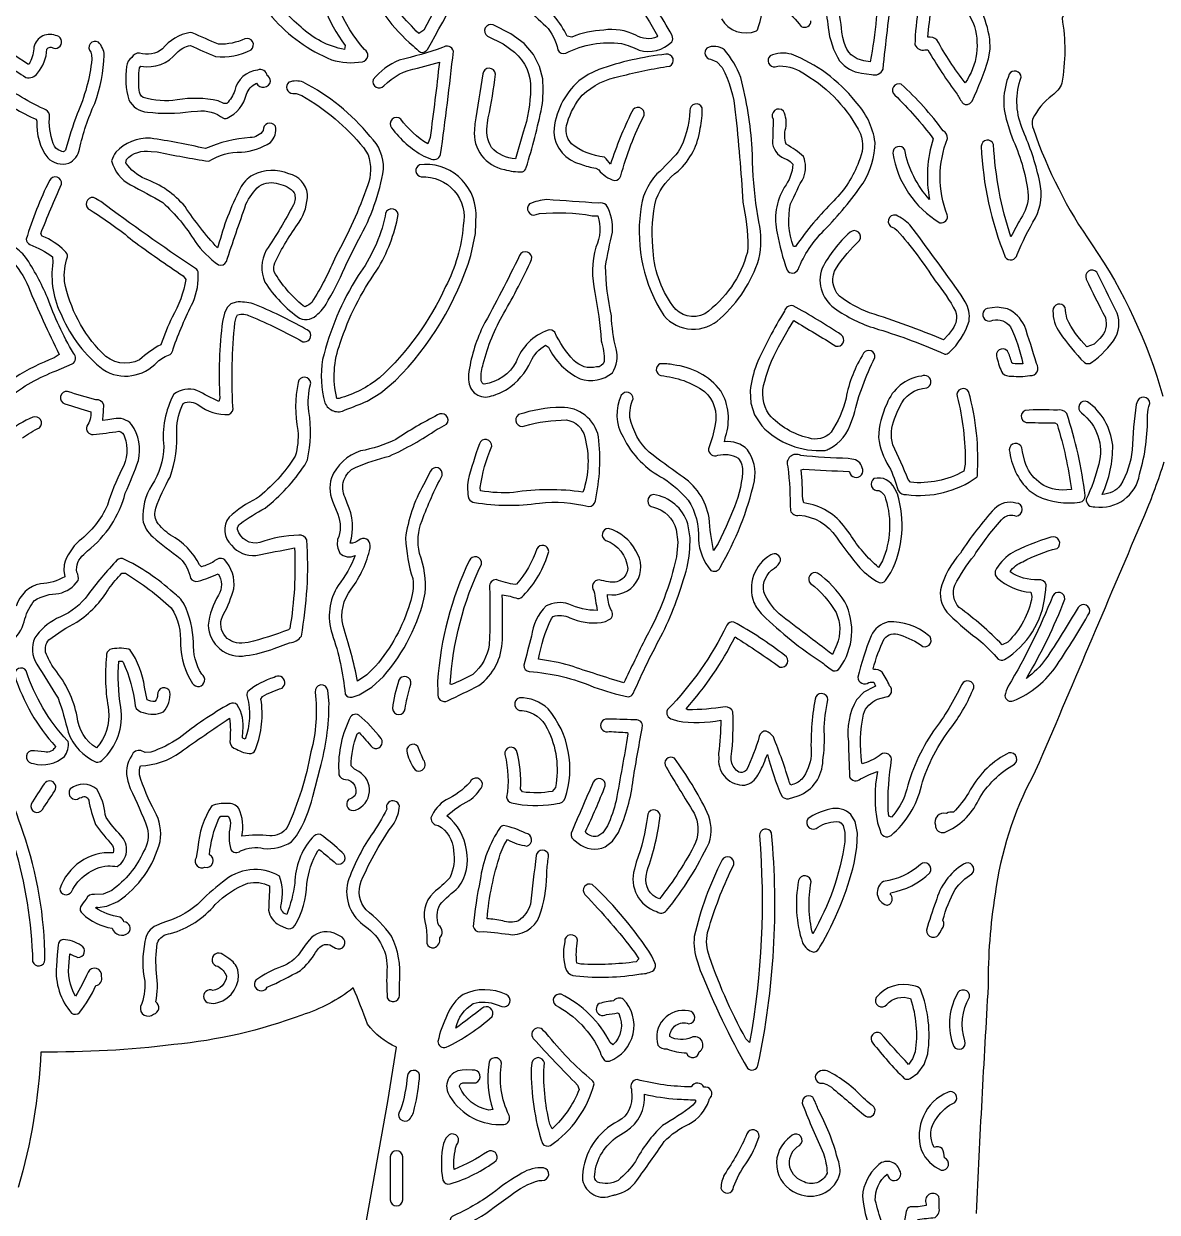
# Model space of a CAD drawing. Extents: x 1.4 to 96.1, y 1 to 80.1.
# Drawn here: x 36.22 to 41.8, y 17.13 to 22.98 of the extents above; entities that cross this region are included whole.
import ezdxf

# ---------------------------------------------------------------- set-up
doc = ezdxf.new("R2010")
doc.units = 0
doc.linetypes.add('0', pattern=[0])
doc.layers.add('1', color=7, linetype='0')

msp = doc.modelspace()

# ---------------------------------------------------------------- linework, layer by layer
at = {"layer": '1'}
for points in [[(41.963951, 23.821594, -0.024665), (41.770737, 23.600159, -0.074933), (41.68787, 23.548874, 0.058203), (41.542549, 23.290192, -0.103044), (41.436367, 23.159409, 0.108296), (41.326683, 23.006424, -0.087077), (41.325581, 22.686142, -0.157556), (41.27792, 22.626053, 0.118665), (41.181763, 22.50972, 0.179731), (41.186203, 22.460266, 0.07094), (41.47477, 21.891785, -0.081538), (41.8228, 21.146423, -0.075347)], [(40.109123, 23.200516, -0.097139), (40.175648, 22.9599, 0.110665), (40.232738, 22.795959, 0.183661), (40.340439, 22.735275), (40.389313, 22.729078, 0.402415), (40.44598, 22.755531, -0.000273), (40.489101, 23.136108, 0.081971)], [(40.426308, 23.214905, -0.038762), (40.383514, 22.792114), (40.352013, 22.7966, -0.310366), (40.255478, 22.886047), (40.249138, 22.910431), (40.243965, 22.937256, 0.090807), (40.162891, 23.232452)], [(38.582451, 23.155014, 0.011064), (38.787823, 22.967651, -0.132684), (38.846188, 22.850006, 0.395845), (38.885971, 22.834259, -0.149917), (39.159203, 22.88205, -0.037436), (39.246399, 22.849365, 0.27377), (39.406303, 22.889114, 0.276634), (39.407875, 22.921188, 0.037736), (39.23719, 23.184143, 0.135012)], [(39.225346, 23.099609, -0.024404), (39.336437, 22.919189), (39.334225, 22.914749, -0.253731), (39.229313, 22.922821, 0.151711), (39.071922, 22.947723, 0.086244), (38.915218, 22.91304), (38.892471, 22.916916, 0.136567), (38.739731, 23.093002, -0.041187)], [(39.65089, 23.00309, 0.381548), (39.822823, 22.944092), (39.827724, 22.949432, 0.127567), (39.852692, 23.118561)], [(39.857471, 23.127487, -0.089095), (40.044151, 22.965925, 0.584952), (40.091331, 22.993225, -0.087265)], [(36.035, 22.831024, -0.019807), (36.229408, 22.714249, 0.311093), (36.285915, 22.735153, 0.167576), (36.332317, 22.853783, -0.438403), (36.365742, 22.858297, 1.090352), (36.374722, 22.920931, 0.4995), (36.267349, 22.85463, -0.118), (36.244274, 22.779724), (36.238518, 22.780075, 0.021694), (36.065865, 22.886673)], [(36.067707, 22.632385, 0.057035), (36.279881, 22.50856), (36.28223, 22.499954, 0.171297), (36.336281, 22.319016, 0.269969), (36.439953, 22.292191, 0.237666), (36.492168, 22.361694, -0.051092), (36.567646, 22.586792, 0.077937), (36.614742, 22.82457, 0.168783), (36.585728, 22.888521, 0.858873), (36.54797, 22.838867), (36.552162, 22.825806), (36.5536, 22.804367, -0.079762), (36.480713, 22.535049, 0.017383), (36.423477, 22.3564, -0.461877), (36.399391, 22.353058, -0.258539), (36.363865, 22.38913, -0.107413), (36.345371, 22.531189, 0.28524), (36.317249, 22.559479, -0.046364), (36.07378, 22.705473, -0.224703)], [(36.142197, 21.138306, -0.074122), (36.378529, 21.271851), (36.456581, 21.305178, 0.526889), (36.462654, 21.357986, -0.045606), (36.334465, 21.631714, 0.047167), (36.227589, 21.830688, 0.08756), (36.163452, 21.88562)], [(36.150707, 21.822083, -0.098507), (36.241001, 21.68367, 0.013601), (36.392506, 21.351624), (36.367825, 21.335281, 0.096096), (36.005985, 21.106445, -0.209381)], [(36.16872, 19.947464, 0.13194), (36.224407, 20.050797, -0.096465), (36.270496, 20.141266, -0.129701), (36.391666, 20.175629, 0.187967), (36.485573, 20.239334, 0.206498), (36.479263, 20.280014, -0.274868), (36.514359, 20.366928), (36.532196, 20.38501, 0.164288), (36.717804, 20.669632, 0.016957), (36.782585, 20.829361, 0.214101), (36.749054, 21.007919, 0.266697), (36.661022, 21.03479), (36.632721, 21.030746), (36.607132, 21.02623, 0.011811), (36.612007, 21.104385, 0.342048), (36.573307, 21.128754, -0.020549), (36.433804, 21.169981, 0.926843), (36.421181, 21.108932, 0.013503), (36.547783, 21.070084, -0.187165), (36.528305, 20.99884, 0.53095), (36.55975, 20.957825, 0.012396), (36.686554, 20.973984, -0.341526), (36.713844, 20.94664, -0.222018), (36.701431, 20.787415, 0.039358), (36.630096, 20.610046, -0.124672), (36.491577, 20.434845, 0.135992), (36.41666, 20.317505), (36.41497, 20.288498), (36.419903, 20.25795, -0.127955), (36.301125, 20.223953, 0.274444), (36.181419, 20.113586, -0.050835)], [(36.211491, 20.941696, -0.043059), (36.296227, 20.99115, 0.838829), (36.262573, 21.042725, 0.183247), (36.054173, 20.852768, 0.170125)], [(41.828224, 20.821411, -0.021603), (41.73243, 20.561554, 0.000251), (41.215019, 19.34498), (41.184101, 19.280685, 0.089353), (40.99773, 18.695862, 0.042292), (40.963444, 18.244326, 0.003592), (40.904228, 17.126038, 0.039463)], [(37.90406, 17.090195), (38.010006, 17.675568), (38.051918, 17.944168, -0.130246), (37.909649, 18.056656, 0.012722), (37.839722, 18.235046, -0.088663), (37.586643, 18.101318, -0.065565), (36.956161, 17.95639, -0.033672), (36.302185, 17.919815, -0.060931), (36.1908, 17.25354, -0.015536)]]:
    msp.add_lwpolyline(points, format="xyb", dxfattribs=at)
for points in [[(38.20536, 22.852692, 0.019108), (38.486507, 23.398071, 0.226547), (38.477722, 23.424393), (38.437443, 23.460098), (38.387814, 23.484299), (38.331329, 23.498627), (38.270473, 23.504684, 0.083938), (37.928558, 23.448732, 0.850455), (37.955063, 23.393021, -0.100679), (38.322777, 23.436935, -0.062196), (38.393127, 23.414001), (38.415264, 23.390701, -0.011838), (38.186481, 22.947922), (38.162315, 22.930634, -0.05077), (37.98399, 23.145218, 0.017537), (37.944622, 23.222656, 0.855134), (37.896439, 23.182861, 0.102306), (38.133694, 22.870125, 0.047776), (38.171234, 22.838612, 0.326684)], [(40.88179, 22.594086), (40.884399, 22.598251, 0.034113), (40.965679, 22.806366), (40.972645, 22.853745), (40.971802, 22.903259, 0.119351), (40.850769, 23.1819, -0.04242), (40.764183, 23.34845), (40.762241, 23.364319, 1.008968), (40.708042, 23.396896), (40.701088, 23.377228, 0.156229), (40.736084, 23.257339, -0.026134), (40.889236, 22.983484, -0.245194), (40.850216, 22.688522, -0.037035), (40.710735, 22.899872, 0.242667), (40.666828, 22.912659, -0.018292), (40.683952, 23.055511, 0.906964), (40.621822, 23.05867, 0.043043), (40.603107, 22.874329, 0.353754), (40.652325, 22.850388), (40.667099, 22.850113, 0.034249), (40.811386, 22.632507, 0.047089), (40.839592, 22.586502, 0.3974)], [(37.884529, 22.791656, 0.685976), (37.894859, 22.852371, -0.178172), (37.720821, 23.291122, 0.744512), (37.661816, 23.280975, 0.169903), (37.800529, 22.871964), (37.795959, 22.851913, -0.146004), (37.582546, 22.962601), (37.549408, 22.992279), (37.516571, 23.023727), (37.505939, 23.040756, 0.066531), (37.541508, 23.11322, 0.771949), (37.483109, 23.128922, -0.003491), (37.433098, 23.039185, 0.251339), (37.441158, 23.010727, 0.114983), (37.732475, 22.80162, 0.115304)], [(37.218716, 22.51442, 0.242734), (37.31356, 22.631836, -0.195079), (37.363224, 22.686083, 0.722435), (37.432846, 22.696447, 0.265755), (37.415737, 22.723511, 0.483367), (37.369267, 22.75119, 0.320387), (37.256641, 22.649673, -0.088345), (37.217663, 22.586105), (37.2034, 22.586533), (37.174503, 22.599747, 0.099759), (36.973824, 22.603683, -0.102354), (36.80566, 22.615952, -0.258477), (36.786396, 22.652176, -0.051826), (36.787331, 22.762512), (36.795208, 22.770081, 0.274638), (36.971275, 22.83522, -0.158771), (37.038067, 22.872437, 0.017829), (37.162125, 22.817368, 0.147071), (37.336876, 22.850801, 0.854991), (37.305889, 22.904221, -0.11369), (37.177181, 22.87796, -0.008687), (37.047352, 22.934509), (37.036541, 22.935638, 0.184196), (36.901428, 22.855515, -0.250613), (36.787983, 22.834442, 0.283542), (36.749905, 22.813187, 0.244833), (36.724464, 22.768524, 0.110463), (36.735527, 22.604904, 0.27117), (36.826462, 22.544022, 0.065369), (37.041298, 22.547256), (37.073364, 22.549088, -0.194986), (37.200508, 22.513458, 0.148965)], [(38.690628, 22.271606, 0.023329), (38.767952, 22.56987, 0.055865), (38.771629, 22.707123), (38.75642, 22.769196), (38.726871, 22.827332), (38.680626, 22.880981), (38.615341, 22.929657), (38.52866, 22.972826, 0.922429), (38.500412, 22.917282), (38.577965, 22.87915), (38.633171, 22.839264, -0.229507), (38.711376, 22.659073, -0.083804), (38.675682, 22.445908), (38.637703, 22.314301, -0.195514), (38.52, 22.369553, -0.183903), (38.500298, 22.490936), (38.50346, 22.51593, 0.026762), (38.538788, 22.730743, 0.92136), (38.476494, 22.731567, -0.010233), (38.43697, 22.485916), (38.435509, 22.457397, 0.389449), (38.583275, 22.26149, 0.081761), (38.671921, 22.250854, 0.235214)], [(38.269497, 22.335571, 0.005913), (38.332458, 22.843323, 0.551247), (38.279118, 22.861465, -0.019302), (38.066273, 22.798981, 0.132789), (37.937828, 22.703751, 0.805505), (37.990368, 22.672623, -0.16578), (38.155769, 22.760223), (38.263161, 22.789734, -0.007728), (38.217461, 22.418488), (38.206406, 22.387466, -0.09998), (38.073517, 22.509949, 0.913666), (38.028549, 22.466904, 0.108033), (38.187115, 22.327332), (38.216057, 22.316299, 0.506743)], [(39.820618, 22.095337, -0.02711), (39.802567, 22.36438, 0.044975), (39.746048, 22.714676, 0.090086), (39.665321, 22.851049, 0.298263), (39.579762, 22.858337, 0.638669), (39.597645, 22.80455), (39.628315, 22.792038), (39.654243, 22.763763, -0.098726), (39.719326, 22.544449, -0.011006), (39.75668, 22.101471, -0.044938), (39.781616, 21.880219), (39.778496, 21.854416, -0.172805), (39.568813, 21.551224, -0.378181), (39.412357, 21.590805, -0.150818), (39.313438, 21.88032, -0.081327), (39.330441, 22.116302, -0.13605), (39.438007, 22.253922, 0.181631), (39.546371, 22.46463, 0.078916), (39.555695, 22.564789, 0.843125), (39.495159, 22.551468, -0.124882), (39.438404, 22.348541, -0.032067), (39.333263, 22.239792, 0.170565), (39.252892, 22.054047, 0.1772), (39.367294, 21.5434, 0.432336), (39.64563, 21.529129, 0.132307), (39.83535, 21.820389, 0.104649), (39.83522, 22.004837)], [(39.156128, 22.230377, -0.051001), (39.271061, 22.5289, 0.953056), (39.210468, 22.545547, 0.039415), (39.10561, 22.287537, 0.032926), (39.075157, 22.32312, -0.142056), (38.913391, 22.387512, -0.27627), (38.893299, 22.49263, -0.102365), (38.966255, 22.628021, -0.142039), (39.153282, 22.720306, -0.029342), (39.396721, 22.769987, 0.861765), (39.378136, 22.828949, 0.057172), (39.04826, 22.753479), (38.995354, 22.728256), (38.949326, 22.697708, 0.194336), (38.825699, 22.444977, 0.325313), (38.959187, 22.28717, 0.048929), (39.032482, 22.267715), (39.047108, 22.260071, 0.14937), (39.125275, 22.206985, 0.343521)], [(40.027775, 21.769623, -0.101649), (40.156166, 21.962418, 0.041904), (40.348068, 22.194611, 0.128299), (40.407253, 22.39505, 0.153654), (40.309357, 22.59726, 0.133183), (39.995399, 22.828339, 0.169422), (39.890289, 22.821302, 0.7469), (39.916126, 22.767212), (39.935398, 22.771851, -0.148657), (40.065346, 22.728455, -0.141208), (40.335312, 22.437836, -0.198585), (40.327042, 22.300369, -0.109004), (40.204025, 22.10788, 0.041768), (40.014885, 21.883423), (40.005001, 21.882217, -0.143099), (39.991528, 22.093185, -0.012451), (40.055954, 22.224579, 0.184279), (40.054783, 22.324997, 0.051338), (39.970074, 22.385925, -0.159861), (39.96722, 22.464798, 0.163047), (39.956444, 22.549454, 0.903729), (39.905846, 22.508896, 0.0019), (39.902328, 22.388443, 0.283359), (39.973911, 22.310486, -0.089364), (40.002716, 22.287552, -0.144722), (39.959953, 22.172791, 0.198592), (39.925564, 21.948837, 0.042609), (39.974159, 21.765747, 0.569209)], [(41.081081, 21.817245, 0.288317), (41.105499, 21.84288, -0.035814), (41.196278, 22.023621, 0.175133), (41.217163, 22.200073, 0.052961), (41.141731, 22.434921), (41.129807, 22.468811, -0.186373), (41.125576, 22.715759, 0.756267), (41.067184, 22.730194, 0.189156), (41.061275, 22.478409), (41.073269, 22.440887), (41.086651, 22.403687, -0.081718), (41.160744, 22.133682, -0.14276), (41.124298, 22.021027, 0.015771), (41.075714, 21.930542, -0.068119), (40.990288, 22.38414, 0.842157), (40.929256, 22.375809, 0.085687), (41.04763, 21.830582, 0.316634)], [(37.807484, 21.803192), (37.867172, 21.919708, 0.090506), (37.988312, 22.262878, 0.211274), (37.922546, 22.42485, 0.102052), (37.59333, 22.691208, 0.175441), (37.522846, 22.690994, 0.69499), (37.541656, 22.635498), (37.558712, 22.636154), (37.586864, 22.626099, -0.089621), (37.890026, 22.369186), (37.912598, 22.333786, -0.176778), (37.909779, 22.181992, -0.043595), (37.75396, 21.835907, -0.041493), (37.635475, 21.607864, -0.106171), (37.602879, 21.586212), (37.592617, 21.591385, -0.084234), (37.450012, 21.758087, -0.147453), (37.45451, 21.802094, -0.05041), (37.573547, 22.00264, 0.138745), (37.61515, 22.140549, 0.306129), (37.522896, 22.240509, 0.220772), (37.345177, 22.23457, 0.133536), (37.282764, 22.167953, 0.055174), (37.175724, 21.885315), (37.171082, 21.876022, -0.036412), (37.012218, 22.078918, 0.13713), (36.815235, 22.215668, -0.131783), (36.720295, 22.294525), (36.723118, 22.31134, -0.247042), (36.844486, 22.350876), (36.874638, 22.348434, 0.012969), (37.12878, 22.302032, -0.154962), (37.289661, 22.346863, 0.12715), (37.431622, 22.395004, 0.276856), (37.456318, 22.474777, 0.787217), (37.396667, 22.454071, -0.244978), (37.333008, 22.418671, 0.086988), (37.111801, 22.364594, 0.023973), (36.841202, 22.415461, 0.216055), (36.671719, 22.347412, 0.088736), (36.650776, 22.303741, 0.206597), (36.743061, 22.185974, -0.016884), (36.902122, 22.098999, -0.076536), (37.060997, 21.906693, 0.072336), (37.176125, 21.792343, 0.389335), (37.21516, 21.808367, -0.002504), (37.311729, 22.090775, -0.099458), (37.376976, 22.18042, -0.240681), (37.472466, 22.190399, -0.194115), (37.549431, 22.146988, -0.204157), (37.545185, 22.088165, -0.02848), (37.41135, 21.864231, 0.228218), (37.40506, 21.707026, 0.098955), (37.575535, 21.53026, 0.334235), (37.665897, 21.551773, 0.106594), (37.716427, 21.618195, 0.039632)], [(40.762035, 22.039368, -0.18799), (40.762989, 22.413513, 0.275802), (40.742748, 22.451874, 0.050296), (40.535671, 22.681213, 0.857516), (40.50396, 22.628189, -0.038907), (40.693493, 22.413177, 0.127464), (40.675327, 22.113876, -0.141455), (40.553051, 22.358292, 0.808302), (40.494133, 22.342041, 0.221519), (40.72514, 22.000015, 0.574263)], [(37.799984, 21.078598, 0.008152), (37.908417, 21.122421), (37.97533, 21.162094), (38.04755, 21.223526, 0.119877), (38.418495, 21.838425), (38.440964, 21.946899), (38.443916, 22.047104, 0.442754), (38.164707, 22.284365, 0.732764), (38.174282, 22.225496, -0.492764), (38.380688, 21.98587, -0.098495), (38.294155, 21.685638, -0.098667), (37.969231, 21.236526, -0.094509), (37.770138, 21.135101), (37.758533, 21.135605, -0.150544), (37.775387, 21.407272, -0.076823), (37.955601, 21.765976, 0.091081), (38.06115, 22.040268, 0.988466), (37.997047, 22.032257, -0.103892), (37.863251, 21.739761, 0.08128), (37.68877, 21.326859, 0.107713), (37.700127, 21.113159, 0.442061)], [(36.876129, 21.315994, -0.0933), (36.93911, 21.351868, 0.213515), (36.953594, 21.379868, -0.033228), (37.051437, 21.608429, 0.112421), (37.076763, 21.757492, 0.210086), (37.057739, 21.777817, -0.012933), (36.597176, 22.103886, 0.008929), (36.561844, 22.124516, 0.884115), (36.545685, 22.062668, -0.03476), (36.754055, 21.912384, 0.012181), (37.002945, 21.738449), (37.015648, 21.720825, -0.089853), (36.948692, 21.535553, 0.022094), (36.892418, 21.399841, 0.067804), (36.788666, 21.325363, -0.338278), (36.604088, 21.35939, -0.149438), (36.419403, 21.711472, -0.114929), (36.434238, 21.831558, 0.244157), (36.419483, 21.861679, 0.099113), (36.309509, 21.933594), (36.302048, 21.94545, -0.015166), (36.404339, 22.189728, 0.881156), (36.344738, 22.206863, 0.044532), (36.230995, 21.919174, 0.256516), (36.24791, 21.892288, -0.070395), (36.359737, 21.832047), (36.361942, 21.80545, 0.159141), (36.40612, 21.540955, 0.124903), (36.60886, 21.276993, 0.367095)], [(38.596962, 21.181076, 0.143823), (38.71302, 21.317627, -0.134028), (38.784687, 21.397705), (38.799568, 21.387772, 0.171573), (38.955765, 21.232132, 0.254552), (39.114658, 21.261353, 0.215594), (39.132965, 21.378708, -0.051219), (39.109676, 21.542191, -0.045369), (39.080692, 21.786179, -0.015791), (39.114922, 21.952637, 0.158292), (39.084652, 22.087204, 0.257527), (39.045795, 22.096207, 0.001019), (38.791595, 22.113312, 0.088723), (38.707157, 22.092178, 0.827233), (38.738983, 22.039658), (38.756149, 22.044785, -0.06874), (39.014614, 22.034349, 0.008123), (39.042427, 22.033661, -0.189134), (39.033657, 21.880234, 0.119722), (39.027889, 21.655777, -0.029827), (39.059593, 21.419556, -0.071083), (39.074352, 21.316895, -0.365851), (39.035961, 21.290329, -0.271587), (38.924999, 21.322784, -0.079657), (38.831047, 21.461029, 0.29888), (38.79821, 21.470764, 0.228985), (38.641331, 21.315018, -0.244896), (38.483059, 21.206284, -0.430293), (38.469688, 21.228882, -0.11298), (38.479473, 21.305832, -0.07332), (38.580704, 21.554688, 0.022964), (38.717094, 21.819138, 0.90832), (38.657955, 21.838501, -0.011116), (38.4758, 21.48671, 0.076959), (38.40654, 21.253448), (38.407173, 21.226456, 0.525281), (38.520229, 21.147568, 0.07)], [(40.771881, 21.361298, 0.132482), (40.86937, 21.515823, 0.175346), (40.850327, 21.610413), (40.830849, 21.643555, 0.008414), (40.578323, 21.989044, 0.085776), (40.510036, 22.037357, 0.970537), (40.494221, 21.976395), (40.503143, 21.972702), (40.51635, 21.962372, -0.035991), (40.703255, 21.71312, -0.048828), (40.802704, 21.564835, -0.25882), (40.787525, 21.476807), (40.767998, 21.450363), (40.742859, 21.424118, 0.023732), (40.37973, 21.55687, -0.063313), (40.231949, 21.637878, -0.348707), (40.21656, 21.778168, -0.052836), (40.330971, 21.913055, 0.862359), (40.283974, 21.953247, 0.088866), (40.146076, 21.775589, 0.358925), (40.219273, 21.570984, 0.079699), (40.423946, 21.475174, -0.032458), (40.749428, 21.353333, 0.19712)], [(36.322945, 18.373566, 0.082023), (36.215206, 18.999329, 0.058031), (35.783649, 19.934408, 0.07147), (34.736694, 21.24884, 0.130312), (34.423237, 21.403214, -0.059926), (33.822689, 21.616196, 0.021832), (33.530582, 21.735794, 0.015898), (32.650909, 21.959614, 0.845512), (32.645836, 21.898209, -0.018288), (33.566978, 21.657913, 0.006415), (34.082436, 21.438721, 0.031732), (34.470448, 21.32576, -0.128569), (34.735065, 21.165695, -0.074021), (35.824093, 19.73629, -0.043305), (36.171288, 18.934849, -0.064743), (36.262081, 18.365189, 0.83011)], [(41.471264, 21.312073, 0.102541), (41.592194, 21.43779, 0.232626), (41.590679, 21.570831, 0.001558), (41.497555, 21.756897, 0.854187), (41.446285, 21.722427, 0.009278), (41.540028, 21.533295, -0.278579), (41.51342, 21.430801), (41.484383, 21.402206), (41.4496, 21.389633, -0.085926), (41.349987, 21.528473, 0.013387), (41.341675, 21.582321, 0.805271), (41.282326, 21.56662, 0.161938), (41.31559, 21.45845, 0.043347), (41.436558, 21.311539, 0.302296)], [(37.526539, 19.932571, 0.210684), (37.584282, 19.96608, 0.060552), (37.611454, 20.439636, 0.32393), (37.571037, 20.462402, 0.079485), (37.38068, 20.426718, -0.410275), (37.270123, 20.491182, -0.252644), (37.283504, 20.518875, -0.043197), (37.405964, 20.595215, 0.076791), (37.600666, 20.806763), (37.61375, 20.832947, 0.103144), (37.620888, 21.071503, -0.094449), (37.630123, 21.210022, 0.88102), (37.568073, 21.214523, 0.096597), (37.567188, 20.977005, -0.094208), (37.553753, 20.851395, -0.088025), (37.363827, 20.642593, 0.076391), (37.22863, 20.551376, 0.402321), (37.241108, 20.413101, 0.256465), (37.360512, 20.363068, 0.004208), (37.550747, 20.40097, -0.053384), (37.527657, 20.003937), (37.521557, 19.997025, -0.027499), (37.322918, 19.934555), (37.292065, 19.931765, -0.618832), (37.201473, 20.074249, 0.062876), (37.251392, 20.199234, 0.227479), (37.205761, 20.342377, 0.376151), (37.153961, 20.332413, -0.063497), (37.092937, 20.307327), (37.083366, 20.315948, 0.155349), (36.940739, 20.462463, -0.079216), (36.873108, 20.528366, -0.192863), (36.868084, 20.595535, -0.04039), (36.938099, 20.748337, 0.106663), (36.970848, 20.981079, -0.097547), (37.002701, 21.111038, -0.292688), (37.079754, 21.101532, 0.17408), (37.226963, 21.056213, 0.396123), (37.247284, 21.096344, -0.040272), (37.257458, 21.508102), (37.263428, 21.53421), (37.270153, 21.547134, -0.17754), (37.332222, 21.540482, -0.030285), (37.591141, 21.414293, 1.015389), (37.605225, 21.476303, 0.037801), (37.346802, 21.601028, 0.089376), (37.262981, 21.609375), (37.237213, 21.60022), (37.219311, 21.58342), (37.206295, 21.554581), (37.196327, 21.514221, 0.046658), (37.18322, 21.136658), (37.178909, 21.120865, -0.018899), (37.070793, 21.174698, 0.249658), (36.956806, 21.156555, 0.15111), (36.907455, 20.898834, -0.141847), (36.848, 20.708969, 0.149159), (36.803734, 20.539253, 0.169527), (36.852695, 20.453903, 0.007896), (36.987877, 20.347977, -0.148125), (37.038422, 20.251862, 0.375949), (37.076977, 20.237122, 0.054743), (37.175655, 20.272919, -0.282493), (37.176971, 20.168091, 0.1103), (37.126049, 20.02066, 0.463027), (37.310913, 19.870316, 0.062152), (37.45084, 19.904922)], [(40.180912, 20.887085, 0.199645), (40.290894, 21.022385), (40.302319, 21.053452, -0.055364), (40.40551, 21.33629, 0.80407), (40.350765, 21.358215, 0.095914), (40.264027, 21.136047, -0.087226), (40.190449, 20.968994, -0.292496), (40.079174, 20.940842, -0.151058), (39.885948, 21.055786, -0.239516), (39.864525, 21.219681, -0.076704), (39.945381, 21.411652), (39.981709, 21.475693), (40.006664, 21.518433, -0.005595), (40.214146, 21.392759, 0.806349), (40.240746, 21.447754, 0.021796), (40.003448, 21.591324, 0.415577), (39.960827, 21.564056, 0.034356), (39.823372, 21.302536, 0.057703), (39.792469, 21.173035), (39.795185, 21.111954), (39.813343, 21.053955), (39.849644, 21.000183, 0.225882), (40.160938, 20.880014, 0.033137)], [(41.168488, 21.247681, 0.655416), (41.200905, 21.306992, 0.015594), (41.141468, 21.493637, 0.169464), (41.058609, 21.576859), (41.007656, 21.584885), (40.958511, 21.578035, 1.142798), (40.986595, 21.520706, -0.296003), (41.073303, 21.487686, -0.066591), (41.133389, 21.306259, -0.046406), (41.0844, 21.307587), (41.079582, 21.311005, 0.055048), (41.058258, 21.368668, 0.856885), (41.006451, 21.334595, 0.050913), (41.033554, 21.258987, 0.208792), (41.077911, 21.245453, 0.072438)], [(39.644154, 20.303391, 0.076262), (39.813717, 20.730774, 0.19829), (39.778797, 20.882681, 0.23859), (39.666779, 20.921692), (39.671558, 20.948456, 0.213061), (39.648392, 21.172958, 0.20552), (39.414352, 21.299906, 0.082942), (39.348724, 21.305727, 0.687772), (39.352791, 21.247437, -0.130966), (39.567875, 21.169952, -0.274047), (39.619404, 21.006729, -0.048224), (39.587524, 20.886887, 0.56115), (39.633343, 20.855499, -0.202653), (39.732582, 20.842041, -0.219076), (39.754753, 20.770859, -0.086581), (39.705833, 20.578323), (39.674923, 20.505447), (39.634705, 20.420975), (39.612633, 20.386414, -0.033588), (39.59034, 20.547455, 0.216057), (39.448425, 20.757385, -0.007251), (39.296192, 20.870239, -0.151), (39.200718, 21.041367, -0.119273), (39.216591, 21.133575, 0.782062), (39.158398, 21.150711, 0.252326), (39.166786, 20.945755, 0.157758), (39.36758, 20.740677, -0.066874), (39.487206, 20.634872, -0.162014), (39.537693, 20.441589, 0.16002), (39.598549, 20.289612, 0.460612)], [(40.910233, 20.755142, 0.083428), (40.867367, 21.168808, 0.846757), (40.810341, 21.14537, -0.069912), (40.849857, 20.812515), (40.84317, 20.776932, -0.149841), (40.580742, 20.722672), (40.569408, 20.735825, 0.020882), (40.49448, 20.907166, -0.177598), (40.5033, 21.035706), (40.515301, 21.067337), (40.528194, 21.094955, -0.286238), (40.661259, 21.18675, 1.039553), (40.635468, 21.245453, 0.27453), (40.46442, 21.107925, 0.108489), (40.424549, 20.942734, 0.115533), (40.475124, 20.801147, -0.050886), (40.520409, 20.68248, 0.286869), (40.561111, 20.662537, 0.191598), (40.908558, 20.748901, 0.05207)], [(41.747353, 21.053207, -0.087092), (41.759403, 21.109665, 0.93716), (41.695381, 21.114426), (41.692287, 21.104736, 0.030224), (41.672035, 20.881973, -0.105871), (41.615078, 20.707901, -0.221464), (41.524933, 20.663437, 0.112104), (41.575996, 20.906128, 0.212948), (41.452633, 21.119356, 0.920152), (41.422646, 21.064455, -0.301257), (41.507969, 20.812439, -0.04739), (41.44566, 20.639053, 0.493908), (41.487461, 20.6026, 0.410821), (41.708622, 20.762827, 0.075864)], [(37.833416, 19.665848), (37.868343, 19.677582), (37.930428, 19.714447), (37.988167, 19.767288, 0.126759), (38.193779, 20.176483, 0.114136), (38.165363, 20.373016, -0.149617), (38.178101, 20.535324, -0.035418), (38.277199, 20.756546, 0.891822), (38.218952, 20.778061), (38.184662, 20.710114, 0.094538), (38.096462, 20.447159, 0.060933), (38.132107, 20.248718, -0.127531), (38.117477, 20.126709, -0.103971), (37.949356, 19.817535), (37.90601, 19.775009), (37.861252, 19.743637, 0.030499), (37.789215, 20.016556, -0.222654), (37.82935, 20.197388, 0.107164), (37.922611, 20.399618), (37.922359, 20.41144, 0.697313), (37.867844, 20.437317, -0.14779), (37.82407, 20.422821, 0.190812), (37.809696, 20.619263), (37.799889, 20.648195, -0.421569), (37.849949, 20.796295, -0.035745), (38.017746, 20.851791, 0.045371), (38.251663, 20.9841, 0.037462), (38.298985, 21.008087, 0.877545), (38.254436, 21.053986, 0.025316), (38.048283, 20.933777, -0.070683), (37.875122, 20.877047, 0.219038), (37.732216, 20.744581, 0.191409), (37.744133, 20.613953), (37.763134, 20.565155, -0.204808), (37.7626, 20.441162, 0.185322), (37.77417, 20.373993, 0.310801), (37.848377, 20.362473, -0.073452), (37.7658, 20.21582, 0.224213), (37.735237, 19.976807, -0.061682), (37.799381, 19.680618, 0.328683)], [(39.030697, 20.631653, 0.082636), (39.046539, 20.946218, 0.364641), (38.862217, 21.091219, 0.076594), (38.652512, 21.055649, 0.92455), (38.683598, 21.0009, -0.069575), (38.88884, 21.029297, -0.308949), (38.978222, 20.94632, -0.14978), (38.969791, 20.674255, 0.074897), (38.628765, 20.672516, -0.057553), (38.465714, 20.680893), (38.464237, 20.696732, -0.062642), (38.520618, 20.899765, 0.871079), (38.45998, 20.912552, 0.016066), (38.404194, 20.733047, 0.094967), (38.407963, 20.642105, 0.256925), (38.436115, 20.623611, 0.0778), (38.755402, 20.62056, -0.088334), (38.998665, 20.6035, 0.39221)], [(41.414864, 20.624771, 0.380706), (41.440334, 20.657486, 0.051519), (41.350052, 21.061737, 0.300423), (41.303856, 21.077026, 0.035345), (41.144993, 21.07666, 0.868342), (41.162323, 21.016739, 0.000588), (41.29192, 21.014801), (41.30265, 21.008209, -0.039996), (41.373241, 20.686722), (41.326942, 20.684601, -0.33494), (41.144363, 20.825256), (41.132233, 20.872437), (41.128639, 20.891922, 0.863377), (41.067474, 20.882751, 0.176435), (41.165119, 20.682663), (41.204174, 20.655914, 0.143034)], [(40.457836, 20.239426), (40.484646, 20.27858, 0.195195), (40.516705, 20.665375), (40.504147, 20.690826, 0.374296), (40.401661, 20.741119, 0.814734), (40.425014, 20.682587, -0.236538), (40.45908, 20.641205, -0.174606), (40.443371, 20.335602), (40.424053, 20.303696, -0.075345), (40.284447, 20.467163), (40.261158, 20.497681, 0.208279), (40.056469, 20.621429), (40.050816, 20.639954, 0.028255), (40.042843, 20.784683), (40.054802, 20.786728, 0.00765), (40.278183, 20.776474), (40.281612, 20.773468, 1.154525), (40.343365, 20.794418, 0.331002), (40.293243, 20.836884), (40.275223, 20.840057, -0.018945), (40.041283, 20.85408, 0.72361), (39.97752, 20.798584, -0.029037), (39.990082, 20.584045, 0.3981), (40.034054, 20.560928, -0.229934), (40.216549, 20.453354, 0.02173), (40.331562, 20.302048, 0.070286), (40.426586, 20.229416, 0.28326)], [(39.217205, 19.683762, -0.021741), (39.363403, 19.982599, 0.044981), (39.482685, 20.305969, 0.049121), (39.497433, 20.449173), (39.485268, 20.519028, 0.285317), (39.317387, 20.66272, 0.90716), (39.316257, 20.600021, -0.281819), (39.428364, 20.491028), (39.435764, 20.427963), (39.429306, 20.356155, -0.074633), (39.279171, 19.958557, 0.005883), (39.171097, 19.736023, -0.007005), (38.90527, 19.821259, 0.036227), (38.751091, 19.85202, -0.068942), (38.814335, 20.052673), (38.823494, 20.062576, -0.193837), (38.904812, 20.055786, 0.126787), (39.058857, 20.03241), (39.080502, 20.038589), (39.099072, 20.046934, 0.473434), (39.107563, 20.096161, -0.106428), (39.090542, 20.171001, 0.671117), (39.229744, 20.385788, 0.19715), (39.095001, 20.496124, 0.789248), (39.082111, 20.436707, -0.295433), (39.190163, 20.299103, -0.482522), (39.096077, 20.233765, -0.042267), (39.049896, 20.243437, 0.620768), (39.023777, 20.188599, 0.004294), (39.040234, 20.09259, -0.117278), (38.89991, 20.12384, 0.201416), (38.7887, 20.114441, 0.171307), (38.716423, 19.964951, -0.003505), (38.678406, 19.823425, 0.383525), (38.705624, 19.791687, -0.085559), (39.023792, 19.715027, 0.03038), (39.191521, 19.666595, 0.264567)], [(41.043686, 19.851059, 0.233509), (41.243839, 20.170088), (41.246765, 20.193958), (41.248531, 20.217941, 0.412707), (41.209896, 20.242767, -0.15701), (41.071037, 20.282669, -0.153732), (41.133659, 20.33215, -0.058798), (41.302322, 20.397543, 0.897655), (41.272495, 20.452087, 0.056019), (41.072811, 20.371323, 0.123191), (40.99823, 20.285202, 0.287701), (41.007797, 20.253326, 0.162546), (41.173584, 20.181763), (41.17889, 20.160141, -0.159324), (41.059872, 19.936951), (41.032845, 19.92334, 0.037458), (40.821075, 20.107452, -0.300824), (40.799404, 20.216141, -0.052979), (40.895458, 20.362885, -0.042084), (41.03875, 20.548447, -0.2755), (41.101398, 20.556574, 0.969016), (41.099789, 20.620316, 0.282699), (40.995293, 20.592667, 0.045285), (40.826714, 20.373978, 0.125038), (40.728951, 20.193619, 0.23551), (40.77129, 20.071991, 0.027986), (40.927158, 19.939697, -0.029307), (41.012848, 19.852858, 0.264274)], [(38.303436, 19.647766, 0.002372), (38.457512, 19.722351, 0.23383), (38.573132, 19.947205, 0.012574), (38.57272, 20.168671, -0.066379), (38.647896, 20.150253, 0.260827), (38.676971, 20.165344, 0.124077), (38.801559, 20.383011, 0.768435), (38.742504, 20.395767, -0.100439), (38.64344, 20.221634), (38.636696, 20.220001, -0.061357), (38.54343, 20.244034, 0.45554), (38.510632, 20.208405, -0.012897), (38.508991, 19.923279, -0.179006), (38.427639, 19.777435, -0.030558), (38.322315, 19.727676), (38.31646, 19.728836, -0.096055), (38.470345, 20.320724, 0.888429), (38.410282, 20.337036, 0.094304), (38.254623, 19.744278), (38.255951, 19.685211, 0.626915)], [(36.602795, 19.353867, 0.256888), (36.695766, 19.616974, -0.057116), (36.685875, 19.84314), (36.702454, 19.843155), (36.706764, 19.838486, -0.085003), (36.765995, 19.622849, 0.299723), (36.806042, 19.591002, 0.215801), (36.905628, 19.593002, 0.20734), (36.937763, 19.692139, 0.869639), (36.87706, 19.676804, -0.159739), (36.863953, 19.644897, -0.115897), (36.825245, 19.651855), (36.812901, 19.715591, 0.113494), (36.742168, 19.897629), (36.734634, 19.902115, 0.10177), (36.642277, 19.900528, 0.275039), (36.625111, 19.86792, 0.069333), (36.635796, 19.6008, -0.210853), (36.576359, 19.416168, -0.238907), (36.48159, 19.570435, 0.115771), (36.37051, 19.803425, -0.062946), (36.325851, 19.887241, -0.228893), (36.341785, 19.94693, -0.052683), (36.479092, 20.033936, 0.11294), (36.637825, 20.200989, -0.029381), (36.701004, 20.275299), (36.71843, 20.275208, -0.049138), (36.944225, 20.10463, -0.160871), (36.988979, 19.925552, 0.129856), (37.04858, 19.732962, 1.227438), (37.094154, 19.778824, -0.159271), (37.054119, 19.935257, 0.090324), (37.008186, 20.123665, 0.104913), (36.954018, 20.180176, 0.073942), (36.70396, 20.348387, 0.277985), (36.669792, 20.331772, 0.031133), (36.521263, 20.151672, -0.121674), (36.379852, 20.051971, 0.124478), (36.272823, 19.956772, 0.254097), (36.282959, 19.828247, -0.003691), (36.387783, 19.660049, -0.02758), (36.4366, 19.492828, 0.202143), (36.575218, 19.346237, 0.242388)], [(40.233318, 19.80954, 0.280798), (40.258514, 20.134209, 0.099829), (40.122936, 20.276474, 0.82245), (40.089832, 20.224854, -0.095072), (40.21529, 20.08136, -0.202631), (40.21909, 19.92424), (40.198288, 19.875288, -0.002281), (39.935081, 20.074982, -0.099433), (39.859661, 20.183136, -0.31945), (39.912506, 20.299957, 0.128628), (39.942307, 20.336914, 0.630968), (39.893902, 20.365875, 0.368666), (39.810841, 20.131832, 0.095677), (39.853001, 20.07132, 0.052836), (40.147053, 19.836271, 0.040749), (40.200436, 19.795799, 0.31271)], [(41.086937, 19.646942, 0.144469), (41.302917, 19.824493, 0.013845), (41.462433, 20.081284, 0.863677), (41.406101, 20.106781, -0.011997), (41.246185, 19.852081, -0.066778), (41.151829, 19.75798, 0.041692), (41.340992, 20.147919, 0.803228), (41.281269, 20.163773, -0.038764), (41.062553, 19.719879, 0.083774), (41.045536, 19.671497, 0.469779)], [(39.980328, 19.165909), (40.029297, 19.179688, 0.302868), (40.149967, 19.353088, 0.047595), (40.156666, 19.498322, -0.052967), (40.174847, 19.653305, 0.932207), (40.112026, 19.655457, 0.055742), (40.092731, 19.378704, -0.140155), (40.046539, 19.262405, -0.13149), (39.993168, 19.233231), (39.98661, 19.243729, 0.022478), (39.906624, 19.469757, 0.144254), (39.871391, 19.498903, 0.387568), (39.837112, 19.472305, -0.047203), (39.774174, 19.307047, -0.513593), (39.71809, 19.312775, -0.22125), (39.699696, 19.373093, 0.03722), (39.707581, 19.592728, 0.350873), (39.669342, 19.617279, -0.03234), (39.48534, 19.602905), (39.477726, 19.608994, 0.065868), (39.717937, 19.9617, -0.014807), (39.93861, 19.813841, 0.891768), (39.961857, 19.871658, 0.038109), (39.712059, 20.034958, 0.332846), (39.677853, 20.019516, -0.079286), (39.385975, 19.604492, 0.514041), (39.409084, 19.55719), (39.434162, 19.548676, 0.092317), (39.648705, 19.552643, -0.020773), (39.637081, 19.389023), (39.637486, 19.362411, 0.447897), (39.766293, 19.233246, 0.222968), (39.830212, 19.282349, 0.065973), (39.871967, 19.374283), (39.877537, 19.38353, 0.041258), (39.947891, 19.178543, 0.259532)], [(40.485596, 18.985611, 0.163282), (40.634632, 19.228882, -0.095997), (40.784492, 19.519638, 0.061893), (40.893085, 19.712265, 0.835536), (40.833706, 19.728271, -0.04954), (40.69458, 19.499222, 0.090385), (40.557465, 19.192642, -0.094773), (40.488342, 19.075439), (40.475044, 19.079819), (40.470932, 19.107315, -0.044745), (40.488361, 19.360779, 0.682954), (40.427807, 19.37619, -0.070323), (40.342728, 19.337128), (40.34153, 19.341354, -0.079744), (40.349663, 19.582642, -0.215367), (40.418209, 19.655334), (40.461716, 19.66675, 0.616152), (40.47826, 19.721893, 0.040805), (40.441864, 19.788345, 0.198422), (40.399879, 19.801895), (40.398296, 19.805252, -0.058594), (40.452202, 19.952454, -0.350988), (40.528019, 19.971924, -0.085003), (40.642628, 19.914734, 0.835337), (40.670006, 19.969803, 0.188894), (40.471802, 20.035858, 0.241507), (40.388054, 19.967468, 0.037841), (40.32156, 19.763321, 0.575028), (40.376392, 19.737717, -0.081597), (40.401638, 19.738953), (40.409069, 19.720505), (40.40226, 19.716324), (40.351566, 19.68959), (40.315857, 19.65274, 0.164935), (40.275631, 19.446228, 0.002836), (40.281448, 19.275391, 0.565599), (40.335907, 19.26416, -0.036918), (40.418983, 19.299911, 0.09496), (40.418427, 19.047653), (40.431458, 19.009689, 0.587006)], [(36.432465, 19.452454, -0.109299), (36.230503, 19.79509, 0.824961), (36.17382, 19.771576, 0.106925), (36.374775, 19.42276, -0.361968), (36.320419, 19.396194, 0.025741), (36.254036, 19.402237, 0.903902), (36.266476, 19.33963, 0.260606), (36.418915, 19.374479, 0.209811), (36.43676, 19.446732)], [(36.733467, 18.505613, 0.651173), (36.71159, 18.559998, 0.251154), (36.691658, 18.582611, -0.091211), (36.570618, 18.62854, -0.455058), (36.583267, 18.631088), (36.626369, 18.636734), (36.681137, 18.659943, 0.183067), (36.889076, 18.955505, 0.169765), (36.863159, 19.103745, -0.052126), (36.787903, 19.284149, -0.115819), (36.793163, 19.328583, 0.154594), (36.989086, 19.395401, -0.007657), (37.230034, 19.561554, -0.068312), (37.231731, 19.446686, 0.336315), (37.265263, 19.410233, 0.142194), (37.337154, 19.388092, 0.276339), (37.359684, 19.412689, 0.133837), (37.385361, 19.656586), (37.393398, 19.669342, -0.05018), (37.489193, 19.710005, 1.020276), (37.45071, 19.762451, 0.10088), (37.320957, 19.693649, 0.219938), (37.317741, 19.667618, -0.153278), (37.307789, 19.459335), (37.296261, 19.464584), (37.294903, 19.465775), (37.296551, 19.498505, 0.180487), (37.26833, 19.628479, 0.318368), (37.232151, 19.633209, 0.036133), (36.982372, 19.464493, -0.068198), (36.844299, 19.395447), (36.815407, 19.394089), (36.794868, 19.402834, 0.381613), (36.75032, 19.379089, 0.233029), (36.730732, 19.252762), (36.742008, 19.216614, -0.023378), (36.826347, 19.022263, -0.191546), (36.80809, 18.905945, -0.131153), (36.651222, 18.715149), (36.608372, 18.696915), (36.566254, 18.695219, 0.354085), (36.524826, 18.671585, 0.020033), (36.496796, 18.634674, 0.299083), (36.506721, 18.601044, 0.150663), (36.652794, 18.528748, 0.527535)], [(38.117535, 19.71257), (38.12244, 19.729584, 0.904918), (38.063282, 19.748718, 0.044331), (38.032509, 19.609741, 0.95052), (38.0951, 19.609573, -0.030848)], [(37.109947, 18.829117, 0.912075), (37.13184, 18.890335, -0.079996), (37.178635, 19.069244), (37.187321, 19.079636, -0.017792), (37.224194, 19.079773, -0.23118), (37.234192, 19.032837, 0.115544), (37.236641, 18.916351, 0.476349), (37.285629, 18.909271, -0.176135), (37.39851, 18.921036, 0.167787), (37.535122, 18.953842), (37.560982, 18.983337, 0.076193), (37.640499, 19.176437), (37.676289, 19.315613, 0.067797), (37.720306, 19.634659), (37.714336, 19.699081, 0.986606), (37.65239, 19.690826, -0.095745), (37.631165, 19.396072, -0.062444), (37.514503, 19.023758, -0.260257), (37.428879, 18.983414, 0.064621), (37.291752, 18.981995, 0.157743), (37.277023, 19.117708, 0.278158), (37.219318, 19.142593, 0.098742), (37.142982, 19.13118, 0.115979), (37.074215, 18.926041), (37.065952, 18.874634, 0.752952)], [(38.826805, 19.139877), (38.842663, 19.142639, 0.343233), (38.882198, 19.167953, 0.258093), (38.798805, 19.608368, 0.195379), (38.657223, 19.662035, 0.957465), (38.670353, 19.600098, -0.26871), (38.793861, 19.511215, -0.170096), (38.833862, 19.221954), (38.818733, 19.201904, -0.07901), (38.672375, 19.199646), (38.663166, 19.21347, 0.079778), (38.643494, 19.403061, 0.824129), (38.585205, 19.383896, -0.106996), (38.594036, 19.173508, 0.327145), (38.618462, 19.145889, 0.099607)], [(37.850883, 19.110247, 0.639882), (37.866898, 19.29924), (37.844978, 19.311874), (37.829067, 19.328049, -0.08192), (37.85815, 19.484482), (37.868076, 19.491669, -0.004287), (37.935059, 19.417646, 0.813503), (37.976376, 19.462845, 0.050662), (37.867229, 19.577593, 0.493293), (37.820145, 19.555145, 0.133923), (37.768978, 19.284119, 0.311526), (37.80183, 19.261292, -0.523351), (37.847206, 19.180241, -0.095206), (37.81686, 19.161629, 0.838103)], [(39.062508, 18.922302), (39.078476, 18.929077), (39.114513, 18.957703), (39.144165, 19.000412, 0.082234), (39.216465, 19.261641, -0.000732), (39.263184, 19.527985, 0.449463), (39.222088, 19.553375, 0.011579), (39.08107, 19.558029, 1.06267), (39.099495, 19.496704, -0.003405), (39.189137, 19.491241), (39.191051, 19.484482, -0.002904), (39.133015, 19.156097, -0.042755), (39.090572, 19.032425), (39.067184, 18.998154), (39.043213, 18.981735, -0.240961), (38.985733, 18.996841), (38.9823, 19.005035, 0.01607), (39.079792, 19.229858, 0.865102), (39.020412, 19.247221, 0.003555), (38.911633, 18.996094, 0.328891), (38.932007, 18.958969, 0.266956)], [(38.178097, 19.306425, 0.466353), (38.185501, 19.355972, -0.017819), (38.157829, 19.423216, 0.861741), (38.105354, 19.389908, 0.108826), (38.144955, 19.307432, 0.285495)], [(39.381252, 18.615677, 0.058774), (39.590195, 18.948929, 0.190273), (39.581314, 19.098892, 0.04323), (39.419937, 19.36482, 0.852683), (39.378353, 19.321705, 0.00344), (39.516171, 19.095703, -0.207827), (39.523937, 18.950256, -0.051482), (39.34626, 18.673203, -0.374372), (39.280167, 18.78447), (39.285252, 18.810577, 0.057763), (39.349529, 19.084641, 0.950167), (39.286648, 19.078369, -0.058035), (39.232296, 18.854172), (39.223305, 18.81958, 0.413229), (39.333469, 18.610624, 0.406471)], [(40.748058, 19.00061, 0.190095), (40.915466, 19.159124, -0.135214), (41.093533, 19.336454, 0.965554), (41.053604, 19.385788, 0.152577), (40.867359, 19.194031, -0.044202), (40.792435, 19.099197, 0.207745), (40.758358, 19.093948, 0.617454), (40.704433, 19.035294, 0.512339)], [(36.371357, 19.205078, 1), (36.319202, 19.239532, 0.00969), (36.254074, 19.138474, 0.850463), (36.310074, 19.112549, 0.001935)], [(36.453915, 18.708267, -0.255196), (36.63147, 18.836176, 0.010564), (36.677925, 18.832642, 0.479443), (36.695984, 18.985428, -0.042421), (36.624062, 19.073929), (36.618492, 19.088638, 0.123335), (36.577324, 19.213041, 0.364695), (36.447472, 19.213839, 0.885347), (36.493481, 19.169556), (36.503067, 19.17276, -0.530206), (36.53783, 19.159058, 0.042225), (36.571438, 19.039444, 0.026986), (36.654987, 18.936539, -0.197521), (36.657696, 18.900192, 0.338744), (36.396179, 18.723145, 0.734065)], [(38.237217, 18.432528, 0.392311), (38.265102, 18.48114, 0.485875), (38.259911, 18.542374, -0.19672), (38.264912, 18.64447, -0.025383), (38.357922, 18.730148, 0.215118), (38.396542, 18.912783, 0.194297), (38.300644, 19.081955, -0.078936), (38.409641, 19.15654, 0.121086), (38.474342, 19.228516, 0.949778), (38.413292, 19.246277, -0.107612), (38.295898, 19.161255, 0.156312), (38.22171, 19.071594, 0.406775), (38.257378, 19.034348, -0.259446), (38.33313, 18.910645, -0.145888), (38.314804, 18.776505, -0.039974), (38.233818, 18.703751, 0.289562), (38.197395, 18.540207, -0.038379), (38.201805, 18.454529, 0.373986)], [(38.067932, 18.273376, 0.134619), (38.028236, 18.489136, 0.071887), (37.902573, 18.619476, -0.283794), (37.879311, 18.760559, -0.055378), (38.040565, 19.045746, 0.108126), (38.067188, 19.130035, 1.0435), (38.004128, 19.114761, -0.050956), (37.927906, 18.986679, 0.059872), (37.812252, 18.756424, 0.313706), (37.899704, 18.537186, -0.264784), (38.005459, 18.322662, 0.033164), (38.007065, 18.185898, 0.794195), (38.066795, 18.197678, -0.005241)], [(40.105137, 18.411102, 0.274625), (40.13588, 18.436752, 0.071369), (40.303921, 18.848373), (40.317799, 18.926254), (40.320419, 18.995926), (40.309071, 19.053314), (40.287949, 19.08786, 0.272385), (40.185165, 19.114304, 0.110305), (40.075985, 19.06653, 0.926401), (40.126621, 19.026367, -0.15906), (40.229645, 19.052795), (40.238983, 19.04805), (40.24987, 19.034119), (40.258919, 18.999878), (40.258827, 18.954041, -0.092535), (40.100056, 18.500793, -0.10939), (40.092323, 18.756653, 0.889526), (40.030552, 18.762863, 0.126625), (40.050106, 18.4575, 0.226839)], [(38.792126, 18.814301, 0.002192), (38.800667, 18.889145, 0.812218), (38.739437, 18.886766, 0.000303), (38.711113, 18.646608, -0.174562), (38.651978, 18.565447, -0.19914), (38.574905, 18.56575, 0.027622), (38.497841, 18.575134, -0.056973), (38.562977, 18.892441), (38.582771, 18.938553), (38.598766, 18.964905, 0.089277), (38.693802, 18.932922, 0.837892), (38.687492, 18.996216, 0.065773), (38.579147, 19.034134, 0.157017), (38.562431, 19.024612, 0.114586), (38.463959, 18.765472, 0.027861), (38.430328, 18.537628, 0.375159), (38.461647, 18.510986), (38.48098, 18.512527, -0.015928), (38.621807, 18.496521, 0.347124), (38.764145, 18.613678, 0.0779)], [(39.830917, 17.853806, 0.074882), (39.897972, 18.997375, 0.840722), (39.837723, 18.98468, -0.065337), (39.789501, 17.965927), (39.771877, 17.984375, -0.049344), (39.583576, 18.416779, -0.148704), (39.592064, 18.536911, -0.042392), (39.712151, 18.843124, 0.840316), (39.654556, 18.864899, 0.061712), (39.517437, 18.488754, 0.121111), (39.533611, 18.36377), (39.547035, 18.321625, 0.03506), (39.779259, 17.839827, 0.564712)], [(36.856609, 18.106825, 0.690301), (36.86787, 18.166122, 0.093901), (36.871418, 18.306931, -0.059033), (36.875137, 18.454199, -0.314946), (36.940971, 18.502281, 0.145902), (37.160583, 18.645279, -0.108202), (37.320778, 18.750488, -0.173524), (37.427704, 18.737213, -0.004404), (37.422935, 18.617661, 0.237515), (37.476093, 18.544022), (37.509354, 18.529892, 0.386985), (37.551861, 18.541763, 0.130658), (37.611702, 18.747452, -0.106158), (37.66534, 18.909698), (37.672661, 18.916214, -0.006538), (37.756287, 18.846083, 0.896604), (37.785332, 18.901962, 0.027709), (37.679234, 18.989716, 0.34262), (37.637779, 18.973282, 0.181562), (37.5522, 18.749786, -0.05759), (37.51228, 18.597109, -0.419176), (37.484642, 18.644531, 0.145493), (37.476387, 18.785172, 0.327289), (37.196007, 18.754913, 0.04094), (37.073273, 18.646103, -0.109848), (36.897369, 18.554092), (36.872093, 18.542282, 0.282578), (36.814934, 18.463745, 0.105179), (36.814026, 18.267822, -0.123293), (36.792923, 18.143753, 0.738826)], [(40.479038, 18.647858, 0.469682), (40.481609, 18.696289), (40.484642, 18.703415, 0.149278), (40.676815, 18.801712, 0.873684), (40.630058, 18.842346, -0.151519), (40.448799, 18.759094, 0.660306), (40.464191, 18.642002, 0.131803)], [(40.735352, 18.524734, 0.33649), (40.740467, 18.568527, -0.056962), (40.801208, 18.720078, -0.109208), (40.883472, 18.796188, 0.953438), (40.842289, 18.843536, 0.1948), (40.706078, 18.659042, 0.017194), (40.659576, 18.519684, 0.86236), (40.725334, 18.506592)], [(39.255054, 18.304733, 0.14589), (39.318535, 18.322144, 0.317614), (39.32346, 18.359268), (39.308941, 18.391541, 0.062141), (39.014915, 18.743715, 0.788578), (38.978821, 18.694809, -0.02685), (39.223782, 18.410706), (39.244678, 18.378448), (39.231571, 18.36351, -0.046252), (38.958767, 18.352097), (38.939823, 18.356232, -0.074494), (38.943008, 18.469452, 0.977713), (38.880047, 18.461899, 0.145366), (38.888054, 18.320114, 0.239431), (38.934181, 18.294632, 0.071514)], [(37.416615, 18.238403, 0.02377), (37.579624, 18.321289, 0.080101), (37.654278, 18.40979), (37.669205, 18.428391, -0.4013), (37.732109, 18.442535), (37.752281, 18.431383, 0.965714), (37.785454, 18.484299), (37.745644, 18.504183, 0.334115), (37.622478, 18.469528), (37.603004, 18.445557), (37.576252, 18.407959, -0.163304), (37.488323, 18.341202, 0.071325), (37.359825, 18.273224, 1.062151)], [(36.492825, 18.113922, 0.066454), (36.573177, 18.246735, 0.474441), (36.601162, 18.292007, 0.88114), (36.534985, 18.311966, -0.01927), (36.473663, 18.193756, -0.172176), (36.442272, 18.361588), (36.445766, 18.402237, 0.007847), (36.484341, 18.385542, 0.798623), (36.501163, 18.444321, 0.120876), (36.41161, 18.473602, 0.324055), (36.387466, 18.446152), (36.382534, 18.397507), (36.378811, 18.34198, 0.200009), (36.453777, 18.111313, 0.352286)], [(37.172577, 18.16272, 0.397902), (37.272083, 18.323702, 0.170887), (37.226734, 18.380142), (37.197659, 18.399075, 1.341252), (37.173615, 18.341812, -0.173173), (37.215706, 18.293579, -0.355039), (37.148632, 18.222183, 1.178246), (37.130577, 18.161499, 0.148965)], [(40.579987, 17.788879), (40.617821, 17.816132), (40.64814, 17.859024), (40.666237, 17.911392, 0.12967), (40.630241, 18.229172, 0.22131), (40.59708, 18.245575, 0.299799), (40.411613, 18.187378, 0.910183), (40.464355, 18.15387, -0.303084), (40.581055, 18.182739, -0.120296), (40.603912, 17.920044), (40.591465, 17.885849), (40.572208, 17.859177, -0.011538), (40.434216, 18.012466, 0.871882), (40.395687, 17.963928, 0.027283), (40.550049, 17.790131, 0.254823)], [(38.296516, 17.943069, 0.073305), (38.522434, 18.094667, 0.880802), (38.472218, 18.133163, -0.003349), (38.344784, 18.037308, -0.210786), (38.43008, 18.158524, -0.177804), (38.547424, 18.151398), (38.570984, 18.14345, 0.955343), (38.592072, 18.202209, 0.226637), (38.381126, 18.202837, 0.158399), (38.302227, 18.102863, 0.058791), (38.255795, 17.971527, 0.494969)], [(39.100681, 17.875292, 0.538276), (39.168285, 18.180269, 0.367247), (39.119717, 18.171616, 0.049175), (39.05024, 18.158556, 1.023861), (39.085526, 18.104919, 0.063404), (39.139427, 18.112305), (39.145786, 18.108597, -0.326059), (39.116467, 17.954376), (39.104111, 17.966034, 0.161585), (38.861965, 18.203739, 0.782711), (38.834373, 18.149673, -0.168827), (39.054935, 17.918777, 0.127037), (39.076015, 17.87796, 0.206861)], [(40.831909, 17.935946, 0.397283), (40.849133, 17.975266, -0.21466), (40.8717, 18.18898, 0.951782), (40.809284, 18.201202, 0.222876), (40.793968, 17.947021, 0.356626)], [(39.5159, 17.892654, 0.33228), (39.541073, 17.92079, 0.939672), (39.503445, 17.99164, -0.231485), (39.396435, 17.995651, -0.511786), (39.490433, 18.058716, 0.945834), (39.489746, 18.121841, 0.570686), (39.338551, 17.952911, 0.264141), (39.38208, 17.934799, 0.081042), (39.479424, 17.915894, 0.401833)], [(38.810001, 17.460068, 0.183864), (39.024441, 17.763397, 0.14906), (39.015785, 17.779388, -0.052516), (38.789227, 18.012634), (38.77634, 18.024353, 1.05289), (38.725525, 17.986237, 0.014506), (38.943443, 17.757355), (38.950802, 17.735107, -0.109276), (38.818031, 17.541733), (38.806789, 17.565521, -0.07901), (38.779804, 17.867203, 0.810035), (38.718658, 17.867401), (38.715199, 17.838318, 0.080401), (38.76989, 17.470184, 0.378511)], [(38.581036, 17.563705, 0.514437), (38.605877, 17.608047, -0.153406), (38.568989, 17.864304, 0.973664), (38.5061, 17.858368, 0.107707), (38.525967, 17.63649), (38.507172, 17.633423, -0.245827), (38.362236, 17.749527, -0.442756), (38.382366, 17.768295, -0.001099), (38.443104, 17.768961, 0.912418), (38.424999, 17.830719), (38.398586, 17.832077), (38.376232, 17.83049, 0.609679), (38.315487, 17.701538, 0.28252)], [(38.115955, 17.588348, 0.1365), (38.141014, 17.64444, 0.045724), (38.16621, 17.808044, 0.767289), (38.105915, 17.804688, -0.055686), (38.072559, 17.634659, 0.99983)], [(39.129288, 17.21727, 0.185427), (39.234604, 17.287338, 0.004628), (39.3694, 17.478851, -0.097983), (39.491226, 17.564987, 0.179451), (39.589642, 17.679239, -0.217401), (39.596325, 17.694403, 0.715991), (39.564705, 17.746597, 0.629549), (39.50235, 17.74852, -0.065165), (39.235672, 17.784575, 0.503082), (39.208351, 17.737473), (39.209461, 17.695633, -0.320686), (39.125034, 17.570421, 0.267312), (38.967445, 17.289595, 0.472001), (39.113949, 17.213993, 0.014471)], [(40.350616, 17.693069, 0.089985), (40.171329, 17.826805, 0.361671), (40.113346, 17.805344, 0.55889), (40.151295, 17.766724), (40.170029, 17.760208), (40.192657, 17.74663, 0.001288), (40.360703, 17.603529, 1.032827), (40.387695, 17.660675, -0.030087)], [(40.748074, 17.39946, 0.107147), (40.737011, 17.444321, 0.35451), (40.698086, 17.449951, -0.316625), (40.711994, 17.597031, -0.13987), (40.799397, 17.671661, 0.818561), (40.765865, 17.722946, 0.38922), (40.635384, 17.435638, 0.187637), (40.73275, 17.338106, 0.890411)], [(39.432777, 17.688446, 0.012341), (39.520554, 17.684494), (39.52507, 17.677338), (39.518951, 17.667801), (39.509823, 17.657806, -0.031001), (39.361156, 17.557678, 0.083433), (39.22826, 17.381271, -0.07211), (39.142918, 17.288177, -0.200128), (39.040745, 17.279419, -0.276088), (39.02747, 17.316956, -0.226704), (39.14225, 17.50499), (39.18206, 17.53096, 0.28874), (39.272018, 17.712067, 0.041383)], [(40.125488, 17.639954, 0.062384), (40.100296, 17.697067, 0.816508), (40.052132, 17.657822, 0.01332), (40.152603, 17.42067, -0.072199), (40.171036, 17.324295, -0.462317), (40.050083, 17.284653, -0.646773), (40.035942, 17.460312, 0.980334), (39.998672, 17.511002), (39.975994, 17.491529, 0.607306), (40.044128, 17.217533, 0.429164), (40.233982, 17.320843, 0.117588), (40.222172, 17.397274, 0.058993)], [(38.316601, 17.270645, 0.086498), (38.543533, 17.386307, 0.787869), (38.500401, 17.429108, -0.046152), (38.336056, 17.341873, -0.090983), (38.347214, 17.462294, 0.908938), (38.310951, 17.512863), (38.295063, 17.49617), (38.283928, 17.46962, 0.1016), (38.280369, 17.288986, 0.368908)], [(39.770653, 17.369308, 0.074666), (39.836807, 17.504745, 0.849597), (39.77655, 17.517975, -0.051642), (39.665527, 17.31749, 0.09682), (39.648228, 17.250076, 0.900185), (39.710472, 17.256638, -0.063863)], [(38.08316, 17.404846, 0.92812), (38.020828, 17.404831), (38.020824, 17.191849, 0.92812), (38.083157, 17.191864)], [(40.472816, 16.895599, 0.272605), (40.597099, 17.019073), (40.608139, 17.057983), (40.6166, 17.095886, -0.011226), (40.701927, 17.105793, 0.322849), (40.721756, 17.157593, 0.081784), (40.72015, 17.20932, 0.914891), (40.658638, 17.171688, -0.000372), (40.658176, 17.164032, -0.052739), (40.580051, 17.157715, 0.252398), (40.560116, 17.13559, -0.085221), (40.517456, 16.996994), (40.501431, 16.979218), (40.482723, 16.966492, -0.036982), (40.407932, 17.191147, -0.225867), (40.46611, 17.319153), (40.468151, 17.316711, 1.289379), (40.527798, 17.338837, 0.566731), (40.418705, 17.360519, 0.184132), (40.344406, 17.21022, 0.082992), (40.40617, 16.991287, 0.043062), (40.444782, 16.90181, 0.244137)], [(38.354973, 17.059616, 0.093972), (38.532303, 17.155716), (38.612526, 17.213226, -0.104684), (38.755085, 17.288391), (38.768066, 17.288025, 0.956561), (38.77536, 17.350021, 0.15539), (38.669601, 17.323273, 0.049532), (38.523544, 17.2229, -0.048384), (38.326275, 17.11132, 0.773985)]]:
    msp.add_lwpolyline(points, format="xyb", close=True, dxfattribs=at)

doc.saveas('drawing.dxf')
